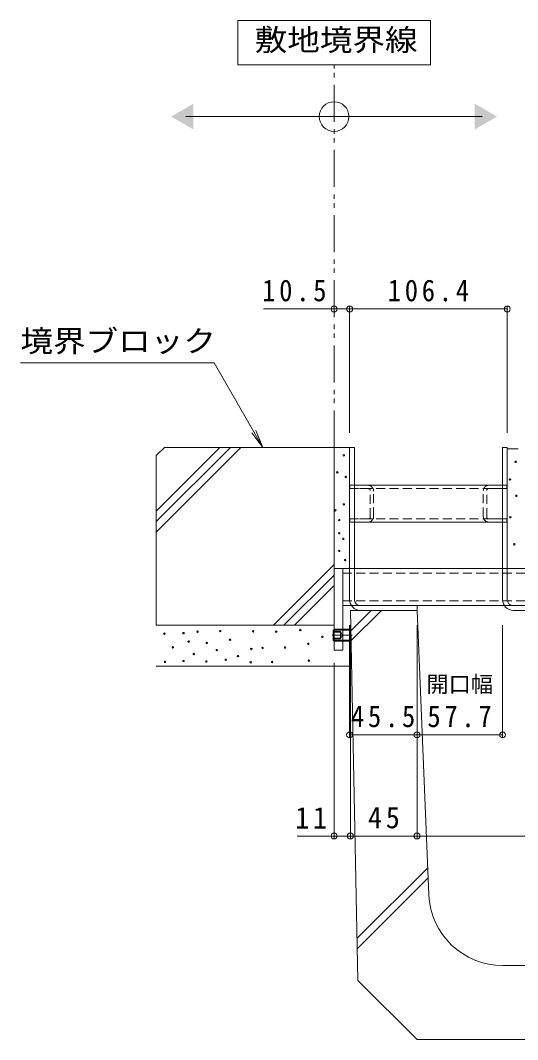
# Model space of a CAD drawing. Units: millimetres at full size, sheet at 1:5. Extents: x -1680 to 1942, y -1318 to 1367.
# Drawn here: x 359 to 695, y -825 to -136 of the extents above; entities that cross this region are included whole.
import ezdxf
from ezdxf.enums import TextEntityAlignment as Align

# ---------------------------------------------------------------- set-up
doc = ezdxf.new("R2010")
doc.units = ezdxf.units.MM
doc.header["$LTSCALE"] = 5
doc.header["$PDMODE"] = 32
doc.header["$PDSIZE"] = 4
for name, pattern in [('CHAIN1', [8, 5, -1, 1, -1]), ('DASHED1', [1.8, 1.2, -0.6]), ('DOUBLE_CHAIN1', [8.8, 5, -1, 0.6, -0.6, 0.6, -1])]:
    doc.linetypes.add(name, pattern=pattern)
for name, color, linetype, lineweight in [('4-0_OUTLINE-0', 7, 'Continuous', 9), ('4-3_A_床ライン引きB', 7, 'DASHED1', 9), ('4-4_0108_天井情報・�', 7, 'Continuous', 9), ('4-5_0055_アルミ建具_', 7, 'Continuous', 9), ('4-E_10ﾎﾞﾙﾄ__2', 7, 'Continuous', 9), ('4-F_10ﾎﾞﾙﾄ__1', 6, 'Continuous', 5)]:
    doc.layers.add(name, color=color, linetype=linetype, lineweight=lineweight)
doc.styles.add('ＭＳ ゴシック', font='')
doc.styles.get('ＭＳ ゴシック').set_extended_font_data('MS Gothic')

msp = doc.modelspace()

# ---------------------------------------------------------------- linework, layer by layer
at = {"layer": '4-0_OUTLINE-0'}
for p, q in [((581.595, -424.783), (584.795, -424.783)), ((581.595, -527.583), (581.595, -424.783)), ((584.795, -527.583), (584.795, -424.783)), ((687.995, -424.783), (684.795, -424.783)), ((684.795, -527.583), (684.795, -424.783)), ((687.995, -527.583), (687.995, -424.783)), ((584.795, -450.283), (684.795, -450.283)), ((584.795, -475.283), (684.795, -475.283)), ((577.095, -506.583), (571.095, -506.583)), ((571.095, -506.583), (571.095, -561.583)), ((577.095, -506.583), (581.595, -506.583)), ((577.095, -561.583), (577.095, -506.583)), ((584.795, -506.583), (684.795, -506.583)), ((687.995, -506.583), (917.095, -506.583)), ((577.095, -531.583), (582.808, -531.583)), ((588.795, -531.583), (686.008, -531.583)), ((588.795, -534.783), (627.095, -534.783)), ((627.095, -531.583), (627.095, -534.783)), ((691.995, -531.583), (917.095, -531.583)), ((691.995, -534.783), (912.095, -534.783)), ((571.095, -561.583), (577.095, -561.583))]:
    msp.add_line(p, q, dxfattribs=at)
at = {"layer": '4-0_OUTLINE-0', "linetype": 'DASHED1'}
for p, q in [((584.795, -450.283), (581.595, -450.283)), ((581.595, -452.583), (687.995, -452.583)), ((684.795, -450.283), (687.995, -450.283)), ((581.595, -472.983), (687.995, -472.983)), ((584.795, -475.283), (581.595, -475.283)), ((684.795, -475.283), (687.995, -475.283)), ((581.595, -506.583), (584.795, -506.583)), ((684.795, -506.583), (687.995, -506.583)), ((577.095, -509.783), (917.095, -509.783)), ((577.095, -528.383), (917.095, -528.383)), ((582.808, -531.583), (588.795, -531.583)), ((686.008, -531.583), (691.995, -531.583))]:
    msp.add_line(p, q, dxfattribs=at)
at = {"layer": '4-0_OUTLINE-0', "color": 2}
for p, q in [((570.431, -548.283), (571.095, -547.619)), ((570.431, -548.283), (570.431, -554.883)), ((571.095, -548.283), (570.431, -548.283)), ((577.095, -547.583), (581.731, -547.583)), ((582.431, -548.283), (577.095, -548.283)), ((582.431, -548.283), (581.731, -547.583)), ((581.731, -547.583), (581.731, -555.583)), ((582.431, -548.283), (582.431, -554.883)), ((571.095, -554.883), (570.431, -554.883)), ((571.095, -555.547), (570.431, -554.883)), ((582.431, -554.883), (577.095, -554.883)), ((577.095, -555.583), (581.731, -555.583)), ((581.731, -555.583), (582.431, -554.883))]:
    msp.add_line(p, q, dxfattribs=at)
at = {"layer": '4-0_OUTLINE-0', "color": 2, "linetype": 'DASHED1'}
for p, q in [((575.431, -549.083), (570.431, -549.083)), ((575.431, -549.583), (570.431, -549.583)), ((571.131, -547.583), (571.095, -547.619)), ((571.095, -548.283), (577.095, -548.283)), ((571.131, -547.583), (571.131, -555.583)), ((577.095, -547.583), (571.131, -547.583)), ((575.431, -549.083), (576.874, -551.583)), ((575.431, -549.083), (575.431, -554.083)), ((575.431, -553.583), (570.431, -553.583)), ((575.431, -554.083), (570.431, -554.083)), ((577.095, -554.883), (571.095, -554.883)), ((571.131, -555.583), (571.095, -555.547)), ((571.131, -555.583), (577.095, -555.583)), ((575.431, -554.083), (576.874, -551.583))]:
    msp.add_line(p, q, dxfattribs=at)
at = {"layer": '4-0_OUTLINE-0', "color": 2, "linetype": 'CHAIN1'}
msp.add_line((569.726, -551.583), (583.406, -551.583), dxfattribs=at)
at = {"layer": '4-0_OUTLINE-0'}
for centre, radius in [((588.795, -527.583), 7.2), ((588.795, -527.583), 4), ((691.995, -527.583), 7.2), ((691.995, -527.583), 4)]:
    msp.add_arc(centre, radius, 180, 270, dxfattribs=at)
at = {"layer": '4-3_A_床ライン引きB'}
for p, q in [((581.795, -452.583), (581.795, -450.283)), ((581.795, -450.283), (584.795, -450.283)), ((584.795, -452.583), (581.795, -452.583)), ((593.795, -450.283), (584.795, -450.283)), ((594.295, -452.583), (584.795, -452.583)), ((595.495, -471.783), (595.495, -453.783)), ((597.795, -471.283), (597.795, -454.283)), ((671.795, -471.283), (671.795, -454.283)), ((674.095, -471.783), (674.095, -453.783)), ((675.295, -452.583), (684.795, -452.583)), ((675.795, -450.283), (684.795, -450.283)), ((687.795, -450.283), (684.795, -450.283)), ((684.795, -452.583), (687.795, -452.583)), ((687.795, -452.583), (687.795, -450.283)), ((581.795, -472.983), (581.795, -475.283)), ((584.795, -472.983), (581.795, -472.983)), ((594.295, -472.983), (584.795, -472.983)), ((675.295, -472.983), (684.795, -472.983)), ((684.795, -472.983), (687.795, -472.983)), ((687.795, -472.983), (687.795, -475.283)), ((581.795, -475.283), (584.795, -475.283)), ((593.795, -475.283), (584.795, -475.283)), ((675.795, -475.283), (684.795, -475.283)), ((687.795, -475.283), (684.795, -475.283))]:
    msp.add_line(p, q, dxfattribs=at)
for centre, radius, start, end in [((593.795, -454.283), 4, 0, 90), ((594.295, -453.783), 1.2, 0, 90), ((675.795, -454.283), 4, 90, 180), ((675.295, -453.783), 1.2, 90, 180), ((593.795, -471.283), 4, 270, 0), ((594.295, -471.783), 1.2, 270, 0), ((675.795, -471.283), 4, 180, 270), ((675.295, -471.783), 1.2, 180, 270)]:
    msp.add_arc(centre, radius, start, end, dxfattribs=at)
at = {"layer": '4-4_0108_天井情報・�'}
for p, q in [((581.595, -329.713), (581.595, -414.783)), ((687.995, -329.713), (687.995, -414.783)), ((523.512, -331.213), (687.995, -331.213)), ((581.595, -620.41), (581.595, -544.783)), ((582.095, -688.746), (582.095, -544.783)), ((627.095, -688.746), (627.095, -544.783)), ((684.795, -620.41), (684.795, -544.783)), ((571.095, -688.746), (571.095, -570.283)), ((581.595, -618.91), (627.095, -618.91)), ((627.095, -618.91), (684.795, -618.91)), ((546.187, -687.246), (571.095, -687.246)), ((571.095, -687.246), (582.095, -687.246))]:
    msp.add_line(p, q, dxfattribs=at)
msp.add_lwpolyline([(582.095, -687.246), (627.095, -687.246), (867.095, -687.246)], dxfattribs=at)
for p in [(571.095, -331.213), (581.595, -331.213), (687.995, -331.213), (581.595, -618.91), (627.095, -618.91), (684.795, -618.91), (571.095, -687.246), (582.095, -687.246), (627.095, -687.246)]:
    msp.add_point(p, dxfattribs=at)
at = {"layer": '4-5_0055_アルミ建具_', "color": 2, "linetype": 'DOUBLE_CHAIN1'}
msp.add_line((571.095, -424.783), (571.095, -166.242), dxfattribs=at)
at = {"layer": '4-5_0055_アルミ建具_'}
for p, q in [((471.095, -201.219), (671.095, -201.219)), ((359.376, -367.615), (490.113, -367.615)), ((523.119, -424.783), (490.113, -367.615)), ((523.119, -424.783), (515.509, -414.866)), ((523.119, -424.783), (518.335, -413.235))]:
    msp.add_line(p, q, dxfattribs=at)
msp.add_lwpolyline([(506.095, -166.242), (636.095, -166.242), (636.095, -136.242), (506.095, -136.242)], close=True, dxfattribs=at)
msp.add_circle((571.095, -201.219), 10, dxfattribs=at)
for points in [[(476.095, -192.558), (476.095, -209.879), (461.095, -201.219)], [(666.095, -192.558), (666.095, -209.879), (681.095, -201.219)]]:
    msp.add_solid(points, dxfattribs=at)
at = {"layer": '4-E_10ﾎﾞﾙﾄ__2', "color": 2}
for p, q in [((451.095, -430.246), (456.558, -424.783)), ((451.095, -467.762), (494.073, -424.783)), ((451.095, -474.833), (501.144, -424.783)), ((451.095, -481.904), (508.215, -424.783)), ((581.595, -424.783), (456.558, -424.783)), ((695.295, -425.783), (687.995, -425.783)), ((451.095, -430.246), (451.095, -544.783)), ((530.223, -544.783), (571.095, -503.911)), ((537.294, -544.783), (571.095, -510.983)), ((544.365, -544.783), (571.095, -518.054)), ((451.095, -572.561), (582.851, -572.561))]:
    msp.add_line(p, q, dxfattribs=at)
msp.add_lwpolyline([(451.095, -544.783), (571.095, -544.783), (571.095, -424.783)], dxfattribs=at)
at = {"layer": '4-E_10ﾎﾞﾙﾄ__2'}
for centre in [(577.676, -430.089), (693.626, -434.437), (573.256, -441.583), (579.002, -444.677), (689.819, -446.357), (694.145, -457.41), (571.929, -467.222), (577.676, -463.243), (574.582, -473.853), (690.042, -471.873), (574.582, -482.694), (577.274, -486.485), (574.582, -494.629), (692.742, -490.149), (578.56, -500.818), (456.615, -550.519), (469.45, -550.198), (478.969, -549.235), (494.264, -548.807), (516.431, -548.941), (532.046, -549.155), (548.304, -548.112), (472.979, -555.866), (485.172, -556.829), (500.895, -554.69), (553.652, -557.417), (563.193, -552.681), (462.283, -559.824), (476.402, -564.316), (491.911, -561.642), (515.227, -560.893), (522.848, -560.171), (538.036, -559.877), (457.043, -569.557), (469.45, -568.915), (484.958, -569.343), (498.007, -568.167), (506.243, -565.707), (514.826, -569.905), (529.265, -569.691), (554.08, -568.755)]:
    msp.add_circle(centre, 0.5, dxfattribs=at)
at = {"layer": '4-F_10ﾎﾞﾙﾄ__1'}
for p, q in [((627.095, -534.783), (582.095, -534.783)), ((582.095, -534.783), (587.095, -784.783)), ((582.37, -548.554), (596.141, -534.783)), ((582.509, -555.487), (603.213, -534.783)), ((635.098, -726.865), (627.095, -534.783)), ((586.53, -756.527), (634.342, -708.715)), ((586.668, -763.459), (634.625, -715.503)), ((809.135, -774.783), (685.055, -774.783)), ((627.095, -824.783), (587.095, -784.783)), ((867.095, -824.783), (627.095, -824.783))]:
    msp.add_line(p, q, dxfattribs=at)
msp.add_arc((685.055, -724.783), 50, 182.38594, 270, dxfattribs=at)

# ---------------------------------------------------------------- texts
at = {"layer": '4-4_0108_天井情報・�', "color": 2, "style": 'ＭＳ ゴシック'}
msp.add_text('開口幅', height=11, dxfattribs=at).set_placement((633.445, -593.482), align=Align.BOTTOM_LEFT)
at = {"layer": '4-4_0108_天井情報・�', "color": 2, "char_height": 14.66, "attachment_point": 7, "style": 'ＭＳ ゴシック'}
for s, insert in [('\\T1.28;\\W0.9;10.5', (522.525, -326.213)), ('\\T1.28;\\W0.9;106.4', (607.295, -326.213)), ('\\T1.28;\\W0.9;45.5', (582.47, -613.91)), ('\\T1.28;\\W0.9;57.7', (634.07, -613.91)), ('\\T1.27;\\W0.95;45', (593.97, -682.246)), ('\\T1.27;\\W0.95;11', (544.837, -682.246))]:
    msp.add_mtext(s, dxfattribs=dict(at, insert=insert))
at = {"layer": '4-5_0055_アルミ建具_', "color": 2, "style": 'ＭＳ ゴシック', "width": 1.1}
for s, p in [('敷地境界線', (517.517, -161.141)), ('境界ブロック', (359.376, -364.615))]:
    msp.add_text(s, height=14.66, dxfattribs=at).set_placement(p, align=Align.BOTTOM_LEFT)

doc.saveas('drawing.dxf')
